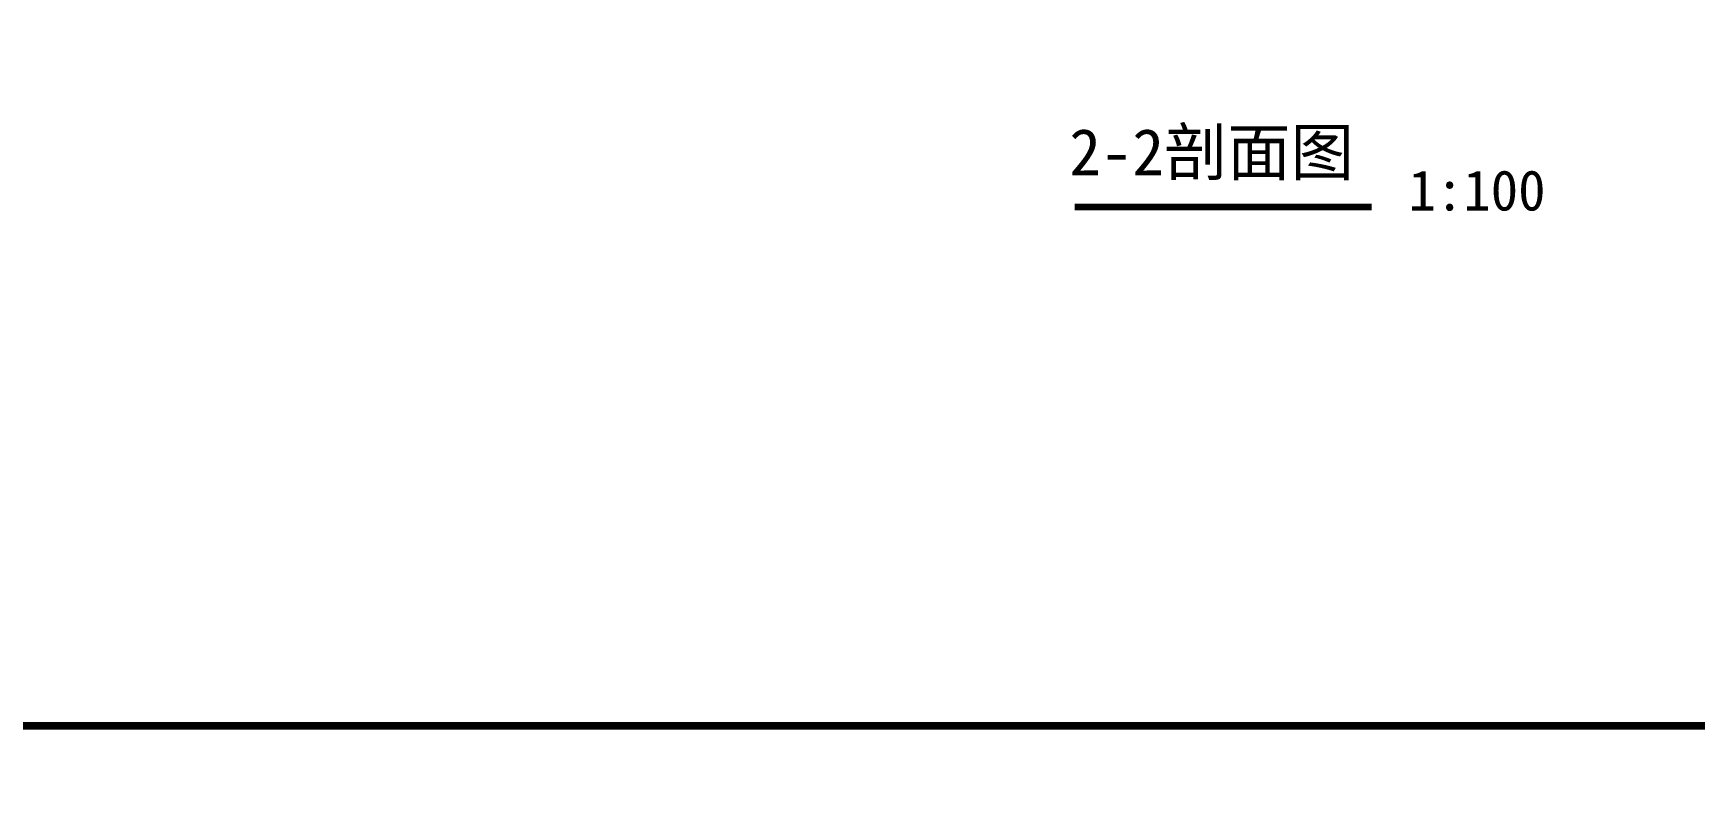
# Model space of a CAD drawing. Extents: x -726032 to 135930, y -151624 to 587044.
# Drawn here: x -385172 to -356294, y 207525 to 220856 of the extents above; entities that cross this region are included whole.
import ezdxf

# ---------------------------------------------------------------- set-up
doc = ezdxf.new("R2010")
doc.units = 0
doc.header["$LTSCALE"] = 1000
doc.header["$MEASUREMENT"] = 0
for name, color, linetype in [('AXIS', 245, 'CONTINUOUS'), ('PUB_TITLE', 1, 'CONTINUOUS'), ('构架', 4, 'CONTINUOUS')]:
    doc.layers.add(name, color=color, linetype=linetype)
doc.styles.add('-黑体', font='')
doc.styles.get('-黑体').set_extended_font_data('SimHei')

msp = doc.modelspace()

# ---------------------------------------------------------------- linework, layer by layer
at = {"layer": 'PUB_TITLE'}
for points, const_width in [([(-434868.1, 207525.4), (-338278.1, 207525.4), (-338278.1, 277055.6), (-434868.1, 277055.6)], 0.234), ([(-432268.1, 208825.4), (-339578.1, 208825.4), (-339578.1, 275755.6), (-432268.1, 275755.6)], 130)]:
    msp.add_lwpolyline(points, close=True, dxfattribs=dict(at, const_width=const_width))
at = {"layer": '构架', "const_width": 120}
msp.add_lwpolyline([(-367072.2, 217837.9), (-361912.1, 217837.9)], dxfattribs=at)

# ---------------------------------------------------------------- texts
at = {"layer": 'AXIS', "style": '-黑体'}
for s, height, p in [('2-2剖面图', 806.4, (-367164.4, 218389.3)), ('1:100', 700, (-361268.4, 217777.3))]:
    msp.add_text(s, height=height, dxfattribs=at).set_placement(p)

doc.saveas('drawing.dxf')
